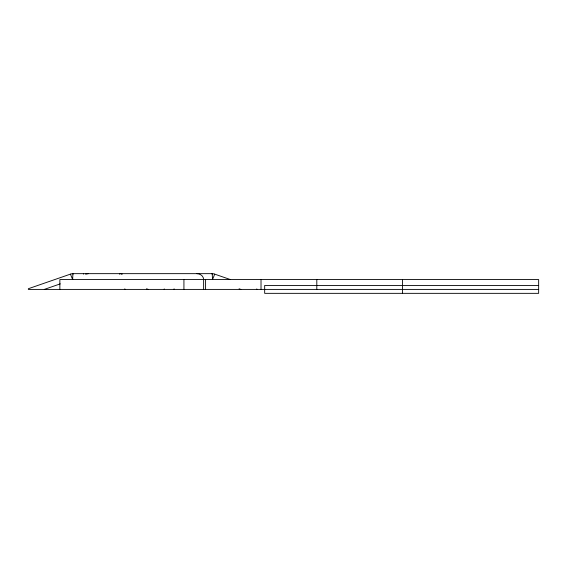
<?xml version="1.0" encoding="UTF-8"?>
<svg xmlns="http://www.w3.org/2000/svg" width="567" height="567" viewBox="0 0 567 567"><rect width="100%" height="100%" fill="white"/><g stroke="black" fill="none" stroke-linecap="round" stroke-linejoin="round"><path stroke-width="0.85" d="M85.624 274.144L88.339 273.655M230.379 279.566L214.532 274.074A7.732 7.732 0 0 0 212.001 273.655L73.143 273.655A7.732 7.732 0 0 0 70.606 274.074L28.35 288.723L28.35 289.411L538.65 289.411M44.297 289.411L60.279 283.869M538.65 285.47L264.669 285.47L264.669 293.345L538.65 293.345L538.65 279.559L59.861 279.559L59.861 289.411M196.806 273.655C200.094 273.549 203.638 276.065 203.624 279.559L203.624 289.411M239.068 288.794L240.84 289.411M146.506 288.794L148.285 289.411M402.52 279.559L402.52 293.345M316.804 279.559L316.804 289.411M261.018 279.559L261.018 289.411M256.794 288.901L256.794 289.411M205.587 279.559L205.587 289.411M183.928 279.559L183.928 289.411M174.083 288.794L174.083 289.411M164.232 288.901L164.232 289.411M124.846 288.794L124.846 289.411M83.491 273.677L83.491 274.13M214.503 274.152A6.152 0.39 -65.2 0 1 212.448 279.559A5.684 0.39 -90 0 0 212.342 275.846L212.278 274.974A6.57 0.454 90 0 0 212.001 273.663A6.52 0.454 -90 0 1 212.164 274.067M70.641 274.152A6.152 0.39 65.2 0 0 72.696 279.559A5.684 0.39 90 0 1 72.803 275.846L72.831 275.385A6.52 0.454 -90 0 1 73.143 273.67A6.57 0.454 90 0 0 72.98 274.067M119.446 273.663A6.57 0.454 -90 0 1 119.602 274.067A6.52 0.454 90 0 0 119.446 273.67A7.732 7.732 0 0 1 121.976 274.074M121.94 274.152A6.152 0.39 -65.2 0 1 121.969 274.166"/></g></svg>
